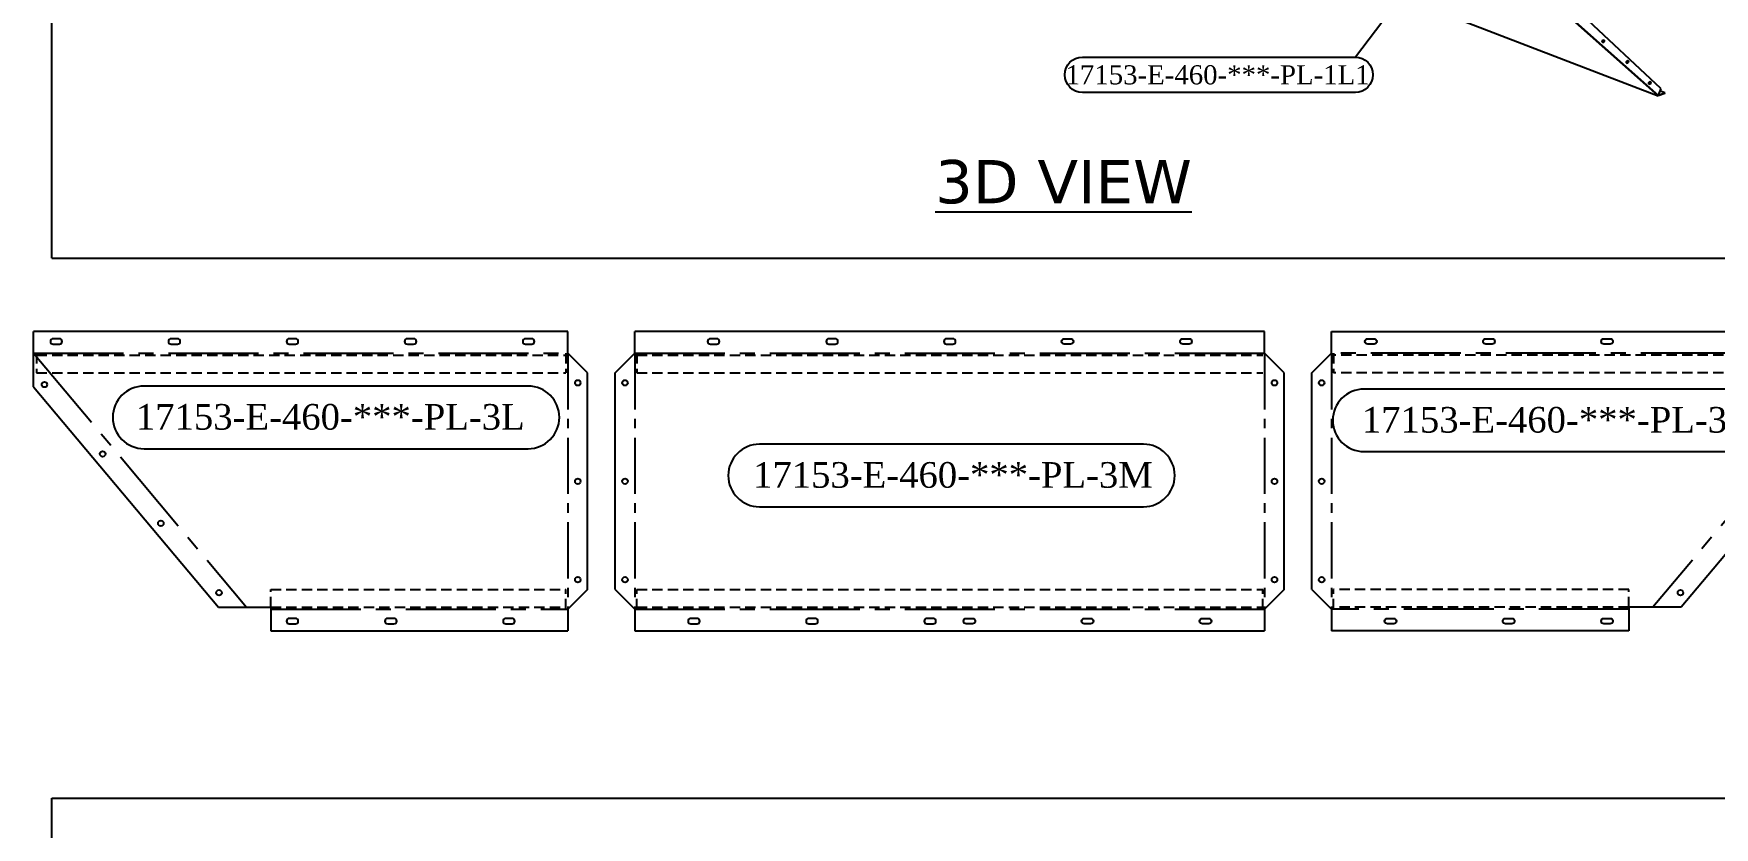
# Model space of a CAD drawing. Header units: inches. Extents: x 212980 to 238967, y -33384 to 2238.
# Drawn here: x 227801 to 232071, y -3652 to -1637 of the extents above; entities that cross this region are included whole.
import ezdxf
from ezdxf.enums import TextEntityAlignment as Align

# ---------------------------------------------------------------- set-up
doc = ezdxf.new("R2010")
doc.units = ezdxf.units.IN
doc.header["$LTSCALE"] = 15
doc.header["$MEASUREMENT"] = 0
for name, pattern in [('CENTER', [50.8, 31.75, -6.35, 6.35, -6.35]), ('CENTER2', [28.575, 19.05, -3.175, 3.175, -3.175]), ('HIDDEN', [0.375, 0.25, -0.125])]:
    doc.linetypes.add(name, pattern=pattern)
for name, color, linetype in [('2', 3, 'CENTER'), ('3-TEXT', 7, 'Continuous'), ('5', 8, 'Continuous')]:
    doc.layers.add(name, color=color, linetype=linetype)
doc.styles.add('ROMANS', font='ROMANS.shx')
doc.styles.add('style7', font='times.ttf', dxfattribs={"height": 24})
doc.styles.add('ver', font='verdana.ttf')
doc.dimstyles.new('1', dxfattribs={"dimtxt": 45, "dimasz": 25, "dimexe": 1.25, "dimexo": 0.6, "dimgap": 5, "dimtad": 1, "dimdec": 0, "dimdsep": 46, "dimtxsty": 'ROMANS', "dimblk": 'OBLIQUE', "dimcen": 2.5, "dimclrd": 8, "dimclre": 8, "dimclrt": 6, "dimadec": 0, "dimazin": 0, "dimtfac": 1, "dimtdec": 0, "dimtmove": 0, "dimatfit": 3, "dimfxl": 1, "dimarcsym": 0})

# ---------------------------------------------------------------- blocks, each defined once
blk = doc.blocks.new('_Oblique')
at = {"color": 0, "linetype": 'ByBlock', "lineweight": -2}
blk.add_line((-0.5, -0.5), (0.5, 0.5), dxfattribs=at)

msp = doc.modelspace()

# ---------------------------------------------------------------- linework, layer by layer
at = {"color": 7, "ltscale": 200}
for p, q in [((227846.68, -2207.52), (227846.68, 1804.76)), ((227846.68, -2207.52), (232732.12, -2207.52)), ((229158.14, -2448.66), (229158.14, -2393.66)), ((229328.14, -2448.66), (229328.14, -2393.66)), ((230928.14, -2448.66), (230928.14, -2393.66)), ((231098.14, -2448.66), (231098.14, -2393.66)), ((228403.13, -3093.66), (228403.13, -3153.66)), ((229158.14, -3098.66), (229158.14, -3153.66)), ((229328.14, -3098.66), (229328.14, -3153.66)), ((230928.14, -3098.66), (230928.14, -3153.66)), ((231098.14, -3098.66), (231098.14, -3153.66)), ((231853.14, -3093.66), (231853.14, -3153.66)), ((227846.68, -3578.13), (232732.12, -3578.13)), ((227846.68, -7039.91), (227846.68, -3578.13))]:
    msp.add_line(p, q, dxfattribs=at)
at = {"color": 7, "extrusion": (0.012987, 0.927814, 0.372818)}
for p, q in [((231022.54, -1447.17, -5001.51), (231927.72, -1795.43, -5001.51)), ((231927.72, -1795.43, -5001.51), (231710.98, -1603.26, -5001.51)), ((231929.18, -1794.9, -5001.51), (231711.01, -1601.45, -5001.51)), ((231934.5, -1776.72, -5001.51), (231737.39, -1591.95, -5001.51)), ((231934.5, -1776.72, -5001.51), (231927.65, -1793.53, -5001.51)), ((231927.65, -1793.53, -5001.51), (231944.84, -1787.32, -5001.51)), ((231944.82, -1789.25, -5001.51), (231927.72, -1795.43, -5001.51)), ((231944.84, -1787.32, -5001.51), (231932.17, -1782.45, -5001.51)), ((231944.82, -1789.25, -5001.51), (231944.84, -1787.32, -5001.51))]:
    msp.add_line(p, q, dxfattribs=at)
for p, q in [((229158.14, -2393.66), (227800.72, -2393.66)), ((227800.72, -2534.23), (227800.72, -2393.66)), ((230928.14, -2393.66), (229328.14, -2393.66)), ((231098.14, -2393.66), (232455.55, -2393.66)), ((229208.14, -2498.66), (229158.14, -2448.66)), ((229278.14, -2498.66), (229328.14, -2448.66)), ((230978.14, -2498.66), (230928.14, -2448.66)), ((231048.14, -2498.66), (231098.14, -2448.66)), ((229208.14, -3048.66), (229208.14, -2498.66)), ((229278.14, -3048.66), (229278.14, -2498.66)), ((230978.14, -3048.66), (230978.14, -2498.66)), ((231048.14, -3048.66), (231048.14, -2498.66)), ((227800.72, -2534.23), (228270.14, -3093.66)), ((232455.55, -2534.23), (231986.13, -3093.66)), ((229208.14, -3048.66), (229158.14, -3098.66)), ((229278.14, -3048.66), (229328.14, -3098.66)), ((230978.14, -3048.66), (230928.14, -3098.66)), ((231048.14, -3048.66), (231098.14, -3098.66)), ((228270.14, -3093.66), (228403.13, -3093.66)), ((231986.13, -3093.66), (231853.14, -3093.66)), ((228403.13, -3153.66), (229158.14, -3153.66)), ((229328.14, -3153.66), (230928.14, -3153.66)), ((231853.14, -3153.66), (231098.14, -3153.66))]:
    msp.add_line(p, q)
at = {"color": 3, "linetype": 'CENTER2', "ltscale": 0.8}
for p, q in [((227800.72, -2448.66), (229158.14, -2448.66)), ((227800.72, -2448.66), (228341.94, -3093.66)), ((229328.14, -2448.66), (230928.14, -2448.66)), ((232455.55, -2448.66), (231098.14, -2448.66)), ((232455.55, -2448.66), (231914.33, -3093.66)), ((228403.13, -3098.66), (229158.14, -3098.66)), ((229328.14, -3098.66), (230928.14, -3098.66)), ((231853.14, -3098.66), (231098.14, -3098.66)), ((231853.14, -3098.66), (231098.14, -3098.66))]:
    msp.add_line(p, q, dxfattribs=at)
at = {"color": 42, "linetype": 'HIDDEN', "ltscale": 7}
for p, q in [((227808.13, -2448.66), (227808.13, -2498.66)), ((227808.13, -2453.66), (229153.14, -2453.66)), ((229153.14, -2448.66), (229153.14, -2498.66)), ((229333.14, -2448.66), (229333.14, -2498.66)), ((229333.14, -2453.66), (230923.14, -2453.66)), ((231103.14, -2448.66), (231103.14, -2498.66)), ((232448.14, -2453.66), (231103.14, -2453.66)), ((227808.13, -2498.66), (229153.14, -2498.66)), ((229333.14, -2498.66), (230923.14, -2498.66)), ((232448.14, -2498.66), (231103.14, -2498.66)), ((228403.13, -3048.66), (229153.14, -3048.66)), ((228403.13, -3093.66), (228403.13, -3048.66)), ((229153.14, -3098.66), (229153.14, -3048.66)), ((229333.14, -3048.66), (230923.14, -3048.66)), ((229333.14, -3098.66), (229333.14, -3048.66)), ((230923.14, -3098.66), (230923.14, -3048.66)), ((231853.14, -3048.66), (231103.14, -3048.66)), ((231103.14, -3098.66), (231103.14, -3048.66)), ((231853.14, -3093.66), (231853.14, -3048.66)), ((228403.13, -3093.66), (229153.14, -3093.66)), ((229333.14, -3093.66), (230923.14, -3093.66)), ((231853.14, -3093.66), (231103.14, -3093.66))]:
    msp.add_line(p, q, dxfattribs=at)
at = {"color": 3, "linetype": 'CENTER2', "ltscale": 0.5}
for p, q in [((229158.14, -2448.66), (229158.14, -3098.66)), ((229328.14, -2448.66), (229328.14, -3098.66)), ((230928.14, -2448.66), (230928.14, -3098.66)), ((231098.14, -2448.66), (231098.14, -3098.66))]:
    msp.add_line(p, q, dxfattribs=at)
for points in [[(227850.22, -2411.66, 1), (227850.22, -2425.66), (227866.22, -2425.66, 1), (227866.22, -2411.66)], [(228150.22, -2411.66, 1), (228150.22, -2425.66), (228166.22, -2425.66, 1), (228166.22, -2411.66)], [(228450.22, -2411.66, 1), (228450.22, -2425.66), (228466.22, -2425.66, 1), (228466.22, -2411.66)], [(228750.22, -2411.66, 1), (228750.22, -2425.66), (228766.22, -2425.66, 1), (228766.22, -2411.66)], [(229050.22, -2411.66, 1), (229050.22, -2425.66), (229066.22, -2425.66, 1), (229066.22, -2411.66)], [(229520.14, -2411.66, 1), (229520.14, -2425.66), (229536.14, -2425.66, 1), (229536.14, -2411.66)], [(229821.14, -2411.66, 1), (229821.14, -2425.66), (229837.14, -2425.66, 1), (229837.14, -2411.66)], [(230120.14, -2411.66, 1), (230120.14, -2425.66), (230136.14, -2425.66, 1), (230136.14, -2411.66)], [(230435.14, -2411.66, -1), (230435.14, -2425.66), (230419.14, -2425.66, -1), (230419.14, -2411.66)], [(230736.14, -2411.66, -1), (230736.14, -2425.66), (230720.14, -2425.66, -1), (230720.14, -2411.66)], [(231206.05, -2411.66, -1), (231206.05, -2425.66), (231190.05, -2425.66, -1), (231190.05, -2411.66)], [(231506.05, -2411.66, -1), (231506.05, -2425.66), (231490.05, -2425.66, -1), (231490.05, -2411.66)], [(231806.05, -2411.66, -1), (231806.05, -2425.66), (231790.05, -2425.66, -1), (231790.05, -2411.66)], [(228450.22, -3121.66, 1), (228450.22, -3135.66), (228466.22, -3135.66, 1), (228466.22, -3121.66)], [(228700.22, -3121.66, 1), (228700.22, -3135.66), (228716.22, -3135.66, 1), (228716.22, -3121.66)], [(229000.22, -3121.66, 1), (229000.22, -3135.66), (229016.22, -3135.66, 1), (229016.22, -3121.66)], [(229470.22, -3121.66, 1), (229470.22, -3135.66), (229486.22, -3135.66, 1), (229486.22, -3121.66)], [(229770.22, -3121.66, 1), (229770.22, -3135.66), (229786.22, -3135.66, 1), (229786.22, -3121.66)], [(230070.22, -3121.66, 1), (230070.22, -3135.66), (230086.22, -3135.66, 1), (230086.22, -3121.66)], [(230186.05, -3121.66, -1), (230186.05, -3135.66), (230170.05, -3135.66, -1), (230170.05, -3121.66)], [(230486.05, -3121.66, -1), (230486.05, -3135.66), (230470.05, -3135.66, -1), (230470.05, -3121.66)], [(230786.05, -3121.66, -1), (230786.05, -3135.66), (230770.05, -3135.66, -1), (230770.05, -3121.66)], [(231256.05, -3121.66, -1), (231256.05, -3135.66), (231240.05, -3135.66, -1), (231240.05, -3121.66)], [(231556.05, -3121.66, -1), (231556.05, -3135.66), (231540.05, -3135.66, -1), (231540.05, -3121.66)], [(231806.05, -3121.66, -1), (231806.05, -3135.66), (231790.05, -3135.66, -1), (231790.05, -3121.66)]]:
    msp.add_lwpolyline(points, format="xyb", close=True)
at = {"color": 7, "ltscale": 200}
for centre in [(229183.14, -2523.66), (229303.14, -2523.66), (230953.14, -2523.66), (231073.14, -2523.66), (227828.21, -2528.09), (227976.05, -2704.28), (229183.14, -2773.66), (229303.14, -2773.66), (230953.14, -2773.66), (231073.14, -2773.66), (228123.89, -2880.47), (229183.14, -3023.66), (229303.14, -3023.66), (230953.14, -3023.66), (231073.14, -3023.66), (228271.73, -3056.66), (231984.54, -3056.66)]:
    msp.add_circle(centre, 7, dxfattribs=at)
at = {"color": 7}
for centre in [(231788.38, -1656.37, -5001.51), (231849.78, -1709.18, -5001.51), (231906.57, -1762.41, -5001.51)]:
    msp.add_ellipse(centre, major_axis=(1.31, 3.39), ratio=0.6525176, dxfattribs=at)
for centre, start_param, end_param in [((231786.91, -1655.81, -5001.51), 0.3382133, 2.0851712), ((231786.91, -1655.81, -5001.51), 2.0851712, 2.8033793), ((231848.31, -1708.61, -5001.51), 0.3382133, 2.0851712), ((231848.31, -1708.61, -5001.51), 2.0851712, 2.8033793), ((231905.1, -1761.85, -5001.51), 0.3382133, 2.0851712), ((231905.1, -1761.85, -5001.51), 2.0851712, 2.8033793)]:
    msp.add_ellipse(centre, major_axis=(-1.31, -3.39), ratio=0.6525176, start_param=start_param, end_param=end_param, dxfattribs=at)
at = {"layer": '2', "color": 6, "linetype": 'ByBlock', "elevation": -41679.23}
msp.add_lwpolyline([(230465.18, -1696.89), (231158.59, -1696.89, -1), (231158.59, -1786.45), (230465.18, -1786.45, -1), (230465.18, -1696.89)], format="xyb", dxfattribs=at)
at = {"layer": '5', "color": 6}
for points in [[(228081.33, -2690.92), (229057.03, -2690.92, 1), (229057.03, -2532.2), (228081.33, -2532.2, 1)], [(231180.54, -2698.41), (232156.24, -2698.41, 1), (232156.24, -2539.69), (231180.54, -2539.69, 1)], [(229644.76, -2838.38), (230620.47, -2838.38, 1), (230620.47, -2679.66), (229644.76, -2679.66, 1)]]:
    msp.add_lwpolyline(points, format="xyb", close=True, dxfattribs=at)

# ---------------------------------------------------------------- texts
at = {"layer": '3-TEXT', "color": 2, "style": 'style7'}
msp.add_text('17153-E-460-***-PL-1L1', height=48.4704, dxfattribs=at).set_placement((230808.55, -1741.71, -41679.23), align=Align.MIDDLE_CENTER)
at = {"layer": '3-TEXT', "color": 2, "style": 'ver'}
msp.add_text('%%u3D VIEW', height=110, dxfattribs=at).set_placement((230090.8, -2067.98, 13429.97))
at = {"layer": '5', "color": 2, "style": 'style7'}
for s, p in [('17153-E-460-***-PL-3L', (228554.43, -2610.07)), ('17153-E-460-***-PL-3R', (231671.85, -2617.56)), ('17153-E-460-***-PL-3M', (230136.07, -2757.53))]:
    msp.add_text(s, height=65.0496, dxfattribs=at).set_placement(p, align=Align.MIDDLE_CENTER)

# ---------------------------------------------------------------- leaders
at = {"color": 0}
msp.add_leader([(231328.9, -1472.81, -5001.51), (231158.59, -1696.89, -5001.51)], dimstyle='1', override={"dimtxt": 80, "dimasz": 70, "dimgap": 15, "dimtmove": 1}, dxfattribs=at)

doc.saveas('drawing.dxf')
